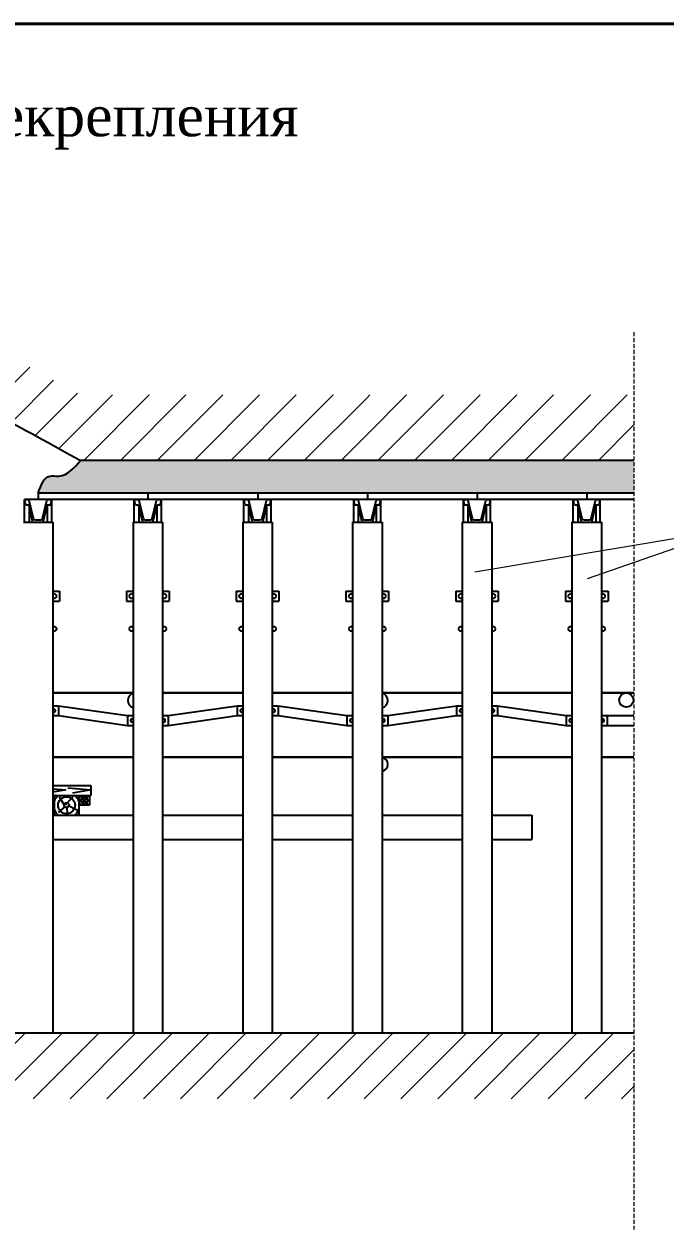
# Model space of a CAD drawing. Header units: millimetres. Extents: x -46762 to 217101, y -107409 to 31524.
# Drawn here: x -33662 to -29747, y 11170 to 18483 of the extents above; entities that cross this region are included whole.
import ezdxf

# ---------------------------------------------------------------- set-up
doc = ezdxf.new("R2010")
doc.units = ezdxf.units.MM
doc.linetypes.add('ACAD_ISO10W100', pattern=[18, 12, -3, 0, -3])
doc.styles.get("Standard").update_dxf_attribs({"font": 'TIMES.TTF'})
pattern_1 = [(45, (-73513.93, -15195.03), (-112.2532, 112.2532), [])]

msp = doc.modelspace()

# ---------------------------------------------------------------- hatches: boundary and pattern name
at = {"lineweight": 9, "ltscale": 2}
h = msp.add_hatch(dxfattribs=at)
h.set_pattern_fill('ANSI31', color=256, scale=50, style=0)
h.set_pattern_definition(pattern_1)
edge = h.paths.add_edge_path()
edge.add_line((-31567.28, 16216.98), (-33316.99, 16216.98))
edge.add_line((-33316.99, 16216.98), (-33844.82, 16506.98))
edge.add_line((-33844.82, 16506.98), (-35252.91, 16506.98))
edge.add_line((-35252.91, 16506.98), (-35252.91, 16106.98))
edge.add_line((-35252.91, 16106.98), (-33844.82, 16106.98))
edge.add_spline(control_points=[(-33844.82, 16106.98), (-33668.88, 16010.32), (-33492.93, 15913.65), (-33316.99, 15816.98)], knot_values=[0, 0, 0, 0, 12.0450905, 12.0450905, 12.0450905, 12.0450905], degree=3, periodic=0)
edge.add_line((-33316.99, 15816.98), (-31567.28, 15816.98))
edge.add_line((-31567.28, 15816.98), (-31567.28, 16216.98))
h = msp.add_hatch(dxfattribs=at)
h.set_pattern_fill('ANSI31', color=256, scale=50, style=0)
h.set_pattern_definition(pattern_1)
h.paths.add_polyline_path([(-29937.65, 16216.98), (-31567.28, 16216.98), (-31567.28, 15816.98), (-29937.65, 15816.98)])
h = msp.add_hatch(dxfattribs=at)
h.set_pattern_fill('GRAVEL', color=256, scale=5, style=0)
h.set_pattern_definition([(228.0128, (-73422.488, -15068.033), (-1016.0008633, -1143.0014045), [17.08605, -1691.525]), (184.9697, (-73433.9176, -15080.733), (1524.0024653, 126.99910377), [29.32025, -2902.7]), (132.5104, (-73463.1276, -15083.273), (1269.9990759, -1397.0013646), [20.6741, -2046.735]), (267.2737, (-73512.6576, -15115.023), (126.99944854, 2539.9991827), [26.70025, -2643.32]), (292.8337, (-73513.9276, -15141.693), (-635.0018028, 1524.0008665), [26.1817, -2591.99]), (357.2737, (-73503.7676, -15165.823), (-2539.9991827, 126.99944854), [26.70025, -2643.32]), (37.6942, (-73477.0976, -15167.093), (-1651.00104306, -1269.99886785), [35.3097, -3495.655]), (72.2553, (-73449.1576, -15145.503), (889.00177827, 2794.0008103), [33.336, -3300.265]), (121.4296, (-73438.9976, -15113.753), (-1016.00026176, 1650.998058), [26.79065, -2652.275]), (175.2364, (-73452.968, -15090.893), (1396.9989027, -126.9988081), [30.58565, -1498.695]), (222.3974, (-73483.4476, -15088.3528), (-1524.00004586, -1396.99818253), [39.5539, -3915.84]), (138.8141, (-73386.928, -15116.293), (-888.9994337, 761.9988279), [13.50025, -1336.53]), (171.4692, (-73397.0876, -15107.403), (1650.9974798, -254.00064), [25.6841, -2542.73]), (225, (-73422.49, -15103.59), (-3e-14, -126.99991), [17.96045, -161.6445]), (203.1986, (-73431.378, -15088.353), (635.0021413, 254.0011137), [9.67205, -957.53]), (291.8014, (-73440.268, -15092.163), (-127.000089, 381.000245), [13.6783, -670.24]), (30.9638, (-73435.188, -15104.863), (380.999598, 254.000198), [22.216, -718.315]), (161.5651, (-73416.138, -15093.433), (254.000116, -126.99981), [16.06435, -385.545]), (16.3895, (-73513.9276, -15092.163), (1270.0007007, 380.9992075), [22.5044, -2227.94]), (70.3462, (-73492.3376, -15085.813), (-507.9985844, -1396.9980244), [18.87995, -1869.11]), (293.1986, (-73416.138, -15068.033), (-254.0011137, 635.0021413), [19.344, -947.86]), (343.6105, (-73408.5176, -15085.813), (-1270.0007007, 380.9992075), [22.5044, -2227.94]), (339.444, (-73513.928, -15170.903), (-635.0007882, 253.999692), [21.70175, -1063.385]), (294.7751, (-73493.608, -15178.523), (-634.9985202, 1396.9993513), [18.1836, -1800.18]), (66.8014, (-73414.868, -15195.033), (254.0011137, 635.0021413), [19.344, -947.86]), (17.354, (-73407.2476, -15177.253), (-1651.0000891, -507.9992338), [21.28915, -2107.62]), (69.444, (-73477.098, -15195.033), (-253.999692, -635.0007882), [10.8509, -1074.24]), (101.3099, (-73422.488, -15195.033), (-126.999373, 507.998373), [6.47575, -641.1]), (165.9638, (-73423.758, -15188.683), (381.000268, -126.99978), [26.1817, -497.4525]), (186.009, (-73449.1576, -15182.333), (1269.9981272, 126.9997034), [24.26335, -2402.07]), (303.6901, (-73435.188, -15116.293), (-127.000044, 253.999755), [18.3162, -439.589]), (353.1572, (-73425.0276, -15131.533), (2159.00089283, -254.0011376), [31.97785, -3165.8]), (60.9454, (-73393.278, -15135.343), (-507.9988183, -888.9978805), [13.0754, -1294.47]), (90, (-73386.93, -15123.91), (-127, 127), [7.62, -119.38]), (120.2564, (-73451.698, -15178.523), (507.9989233, -888.9995516), [17.64335, -1746.695]), (48.0128, (-73460.588, -15163.283), (1016.0008633, 1143.0014045), [34.17215, -1674.44]), (0, (-73437.73, -15137.88), (127, 127), [33.02, -93.98]), (325.3048, (-73404.7076, -15137.883), (-1269.9977995, 889.0000845), [20.0805, -1987.965]), (254.0546, (-73388.198, -15149.313), (-127.000324, -508.00121), [18.49145, -906.085]), (207.646, (-73393.2776, -15167.093), (-2412.99915245, -1270.00079874), [30.10725, -2980.625]), (175.4261, (-73419.9476, -15181.063), (-1651.00038024, 126.99938556), [31.85145, -3153.29]), (175.4261, (-73419.9476, -15181.063), (-1651.00038024, 126.99938556), [31.85145, -3153.29])])
edge = h.paths.add_edge_path()
edge.add_line((-31567.28, 15816.98), (-33316.99, 15816.98))
edge.add_spline(control_points=[(-33316.99, 15816.98), (-33355.57, 15770.31), (-33407.06, 15708.01), (-33533.46, 15734.22), (-33557.8, 15665.21), (-33574.82, 15616.98)], knot_values=[0, 0, 0, 0, 3.2563129, 4.3460939, 6.8760984, 6.8760984, 6.8760984, 6.8760984], degree=3, periodic=0)
edge.add_line((-33574.82, 15616.98), (-31567.28, 15616.98))
edge.add_line((-31567.28, 15616.98), (-31567.28, 15816.98))
h.paths.add_polyline_path([(-29937.65, 15816.98), (-31567.28, 15816.98), (-31567.28, 15616.98), (-29937.65, 15616.98)])
h = msp.add_hatch(dxfattribs=at)
h.set_pattern_fill('ANSI31', color=256, scale=50, style=0)
h.set_pattern_definition(pattern_1)
h.paths.add_polyline_path([(-29937.65, 12316.98), (-33343.78, 12316.98), (-35837.59, 12316.98), (-35837.59, 11916.98), (-33343.78, 11916.98), (-29937.65, 11916.98)])

# ---------------------------------------------------------------- linework, layer by layer
at = {"lineweight": 40}
msp.add_line((-46762.33, 18482.97), (-18022.98, 18482.97), dxfattribs=at)
at = {"linetype": 'ACAD_ISO10W100', "lineweight": 15, "ltscale": 2}
for p, q in [((-29937.65, 16599.67), (-29937.65, 11611.13)), ((-29937.65, 11611.13), (-29937.65, 3871.45))]:
    msp.add_line(p, q, dxfattribs=at)
at = {"ltscale": 2}
for p, q in [((-29937.65, 15816.98), (-33316.99, 15816.98)), ((-29937.65, 15576.98), (-33658.54, 15576.98)), ((-29937.65, 15616.98), (-33574.82, 15616.98)), ((-33574.82, 15616.98), (-33574.82, 15576.98)), ((-32904.82, 15616.98), (-32904.82, 15576.98)), ((-32234.82, 15616.98), (-32234.82, 15576.98)), ((-31564.82, 15616.98), (-31564.82, 15576.98)), ((-30894.82, 15616.98), (-30894.82, 15576.98)), ((-30224.82, 15616.98), (-30224.82, 15576.98)), ((-33665.59, 15439.98), (-33485.59, 15439.98)), ((-33485.59, 15439.98), (-33485.59, 13650.17)), ((-32995.59, 15439.98), (-32995.59, 13650.17)), ((-32995.59, 15439.98), (-32815.59, 15439.98)), ((-32815.59, 15439.98), (-32815.59, 13650.17)), ((-32325.59, 15439.98), (-32325.59, 13650.17)), ((-32325.59, 15439.98), (-32145.59, 15439.98)), ((-32145.59, 15439.98), (-32145.59, 13650.17)), ((-31655.59, 15439.98), (-31655.59, 13650.17)), ((-31655.59, 15439.98), (-31475.59, 15439.98)), ((-31475.59, 15439.98), (-31475.59, 13650.17)), ((-30985.59, 15439.98), (-30985.59, 13650.17)), ((-30985.59, 15439.98), (-30805.59, 15439.98)), ((-30805.59, 15439.98), (-30805.59, 13650.17)), ((-30315.59, 15439.98), (-30315.59, 12316.98)), ((-30315.59, 15439.98), (-30135.59, 15439.98)), ((-30135.59, 15439.98), (-30135.59, 12316.98)), ((-33450.59, 14317.82), (-33030.59, 14257.82)), ((-32780.59, 14257.82), (-32360.59, 14317.82)), ((-32110.59, 14317.82), (-31690.59, 14257.82)), ((-31440.59, 14257.82), (-31020.59, 14317.82)), ((-30770.59, 14317.82), (-30350.59, 14257.82)), ((-33450.59, 14257.82), (-33030.59, 14197.82)), ((-32780.59, 14197.82), (-32360.59, 14257.82)), ((-32110.59, 14257.82), (-31690.59, 14197.82)), ((-31440.59, 14197.82), (-31020.59, 14257.82)), ((-30770.59, 14257.82), (-30350.59, 14197.82)), ((-30100.59, 14257.82), (-29937.65, 14257.82)), ((-30100.59, 14197.82), (-29937.65, 14197.82)), ((-33485.59, 13650.17), (-33485.59, 12316.98)), ((-32995.59, 13650.17), (-32995.59, 12316.98)), ((-32815.59, 13650.17), (-32815.59, 12316.98)), ((-32325.59, 13650.17), (-32325.59, 12316.98)), ((-32145.59, 13650.17), (-32145.59, 12316.98)), ((-31655.59, 13650.17), (-31655.59, 12316.98)), ((-31475.59, 13650.17), (-31475.59, 12316.98)), ((-30985.59, 13650.17), (-30985.59, 12316.98)), ((-30805.59, 13650.17), (-30805.59, 12316.98)), ((-33343.78, 12316.98), (-43693.73, 12316.98)), ((-29937.65, 12316.98), (-33343.78, 12316.98))]:
    msp.add_line(p, q, dxfattribs=at)
for p, q in [((-33658.59, 15439.98), (-33658.59, 15576.98)), ((-33658.59, 15576.98), (-33635.32, 15576.98)), ((-33651.09, 15544.98), (-33658.54, 15576.98)), ((-33515.85, 15576.98), (-33492.59, 15576.98)), ((-33500.16, 15544.98), (-33492.74, 15576.98)), ((-33492.59, 15439.98), (-33492.59, 15576.98)), ((-32988.59, 15439.98), (-32988.59, 15576.98)), ((-32988.59, 15576.98), (-32965.32, 15576.98)), ((-32981.09, 15544.98), (-32988.54, 15576.98)), ((-32845.85, 15576.98), (-32822.59, 15576.98)), ((-32830.16, 15544.98), (-32822.74, 15576.98)), ((-32822.59, 15439.98), (-32822.59, 15576.98)), ((-32318.59, 15439.98), (-32318.59, 15576.98)), ((-32318.59, 15576.98), (-32295.32, 15576.98)), ((-32311.09, 15544.98), (-32318.54, 15576.98)), ((-32175.85, 15576.98), (-32152.59, 15576.98)), ((-32160.16, 15544.98), (-32152.74, 15576.98)), ((-32152.59, 15439.98), (-32152.59, 15576.98)), ((-31648.59, 15439.98), (-31648.59, 15576.98)), ((-31648.59, 15576.98), (-31625.32, 15576.98)), ((-31641.09, 15544.98), (-31648.54, 15576.98)), ((-31505.85, 15576.98), (-31482.59, 15576.98)), ((-31490.16, 15544.98), (-31482.74, 15576.98)), ((-31482.59, 15439.98), (-31482.59, 15576.98)), ((-30978.59, 15439.98), (-30978.59, 15576.98)), ((-30978.59, 15576.98), (-30955.32, 15576.98)), ((-30971.09, 15544.98), (-30978.54, 15576.98)), ((-30835.85, 15576.98), (-30812.59, 15576.98)), ((-30820.16, 15544.98), (-30812.74, 15576.98)), ((-30812.59, 15439.98), (-30812.59, 15576.98)), ((-30308.59, 15439.98), (-30308.59, 15576.98)), ((-30308.59, 15576.98), (-30285.32, 15576.98)), ((-30301.09, 15544.98), (-30308.54, 15576.98)), ((-30165.85, 15576.98), (-30142.59, 15576.98)), ((-30150.16, 15544.98), (-30142.74, 15576.98)), ((-30142.59, 15439.98), (-30142.59, 15576.98)), ((-33651.09, 15544.98), (-33635.44, 15544.98)), ((-33630.59, 15542.51), (-33630.59, 15439.98)), ((-33609.1, 15444.73), (-33629.57, 15540.24)), ((-33602.91, 15461.42), (-33629.48, 15572.38)), ((-33548.26, 15461.42), (-33521.69, 15572.38)), ((-33542.07, 15444.73), (-33521.6, 15540.24)), ((-33520.59, 15542.51), (-33520.59, 15439.98)), ((-33515.73, 15544.98), (-33500.16, 15544.98)), ((-32981.09, 15544.98), (-32965.44, 15544.98)), ((-32960.59, 15542.51), (-32960.59, 15439.98)), ((-32939.1, 15444.73), (-32959.57, 15540.24)), ((-32932.91, 15461.42), (-32959.48, 15572.38)), ((-32878.26, 15461.42), (-32851.69, 15572.38)), ((-32872.07, 15444.73), (-32851.6, 15540.24)), ((-32850.59, 15542.51), (-32850.59, 15439.98)), ((-32845.73, 15544.98), (-32830.16, 15544.98)), ((-32311.09, 15544.98), (-32295.44, 15544.98)), ((-32290.59, 15542.51), (-32290.59, 15439.98)), ((-32269.1, 15444.73), (-32289.57, 15540.24)), ((-32262.91, 15461.42), (-32289.48, 15572.38)), ((-32208.26, 15461.42), (-32181.69, 15572.38)), ((-32202.07, 15444.73), (-32181.6, 15540.24)), ((-32180.59, 15542.51), (-32180.59, 15439.98)), ((-32175.73, 15544.98), (-32160.16, 15544.98)), ((-31641.09, 15544.98), (-31625.44, 15544.98)), ((-31620.59, 15542.51), (-31620.59, 15439.98)), ((-31599.1, 15444.73), (-31619.57, 15540.24)), ((-31592.91, 15461.42), (-31619.48, 15572.38)), ((-31538.26, 15461.42), (-31511.69, 15572.38)), ((-31532.07, 15444.73), (-31511.6, 15540.24)), ((-31510.59, 15542.51), (-31510.59, 15439.98)), ((-31505.73, 15544.98), (-31490.16, 15544.98)), ((-30971.09, 15544.98), (-30955.44, 15544.98)), ((-30950.59, 15542.51), (-30950.59, 15439.98)), ((-30929.1, 15444.73), (-30949.57, 15540.24)), ((-30922.91, 15461.42), (-30949.48, 15572.38)), ((-30868.26, 15461.42), (-30841.69, 15572.38)), ((-30862.07, 15444.73), (-30841.6, 15540.24)), ((-30840.59, 15542.51), (-30840.59, 15439.98)), ((-30835.73, 15544.98), (-30820.16, 15544.98)), ((-30301.09, 15544.98), (-30285.44, 15544.98)), ((-30280.59, 15542.51), (-30280.59, 15439.98)), ((-30259.1, 15444.73), (-30279.57, 15540.24)), ((-30252.91, 15461.42), (-30279.48, 15572.38)), ((-30198.26, 15461.42), (-30171.69, 15572.38)), ((-30192.07, 15444.73), (-30171.6, 15540.24)), ((-30170.59, 15542.51), (-30170.59, 15439.98)), ((-30165.73, 15544.98), (-30150.16, 15544.98)), ((-33603.23, 15439.98), (-33547.94, 15439.98)), ((-33592.21, 15452.98), (-33558.96, 15452.98)), ((-32933.23, 15439.98), (-32877.94, 15439.98)), ((-32922.21, 15452.98), (-32888.96, 15452.98)), ((-32263.23, 15439.98), (-32207.94, 15439.98)), ((-32252.21, 15452.98), (-32218.96, 15452.98)), ((-31593.23, 15439.98), (-31537.94, 15439.98)), ((-31582.21, 15452.98), (-31548.96, 15452.98)), ((-30923.23, 15439.98), (-30867.94, 15439.98)), ((-30912.21, 15452.98), (-30878.96, 15452.98)), ((-30253.23, 15439.98), (-30197.94, 15439.98)), ((-30242.21, 15452.98), (-30208.96, 15452.98)), ((-33485.59, 15017.82), (-33445.59, 15017.82)), ((-33445.59, 15017.82), (-33445.59, 14957.82)), ((-33035.59, 15017.82), (-33035.59, 14957.82)), ((-33035.59, 15017.82), (-32995.59, 15017.82)), ((-32815.59, 15017.82), (-32775.59, 15017.82)), ((-32775.59, 15017.82), (-32775.59, 14957.82)), ((-32365.59, 15017.82), (-32365.59, 14957.82)), ((-32365.59, 15017.82), (-32325.59, 15017.82)), ((-32145.59, 15017.82), (-32105.59, 15017.82)), ((-32105.59, 15017.82), (-32105.59, 14957.82)), ((-31695.59, 15017.82), (-31695.59, 14957.82)), ((-31695.59, 15017.82), (-31655.59, 15017.82)), ((-31475.59, 15017.82), (-31435.59, 15017.82)), ((-31435.59, 15017.82), (-31435.59, 14957.82)), ((-31025.59, 15017.82), (-31025.59, 14957.82)), ((-31025.59, 15017.82), (-30985.59, 15017.82)), ((-30805.59, 15017.82), (-30765.59, 15017.82)), ((-30765.59, 15017.82), (-30765.59, 14957.82)), ((-30355.59, 15017.82), (-30355.59, 14957.82)), ((-30355.59, 15017.82), (-30315.59, 15017.82)), ((-30135.59, 15017.82), (-30095.59, 15017.82)), ((-30095.59, 15017.82), (-30095.59, 14957.82)), ((-33485.59, 14957.82), (-33445.59, 14957.82)), ((-33035.59, 14957.82), (-32995.59, 14957.82)), ((-32815.59, 14957.82), (-32775.59, 14957.82)), ((-32365.59, 14957.82), (-32325.59, 14957.82)), ((-32145.59, 14957.82), (-32105.59, 14957.82)), ((-31695.59, 14957.82), (-31655.59, 14957.82)), ((-31475.59, 14957.82), (-31435.59, 14957.82)), ((-31025.59, 14957.82), (-30985.59, 14957.82)), ((-30805.59, 14957.82), (-30765.59, 14957.82)), ((-30355.59, 14957.82), (-30315.59, 14957.82)), ((-30135.59, 14957.82), (-30095.59, 14957.82)), ((-33485.59, 14317.82), (-33450.59, 14317.82)), ((-33450.59, 14317.82), (-33450.59, 14257.82)), ((-32360.59, 14317.82), (-32360.59, 14257.82)), ((-32360.59, 14317.82), (-32325.59, 14317.82)), ((-32145.59, 14317.82), (-32110.59, 14317.82)), ((-32110.59, 14317.82), (-32110.59, 14257.82)), ((-31020.59, 14317.82), (-31020.59, 14257.82)), ((-31020.59, 14317.82), (-30985.59, 14317.82)), ((-30805.59, 14317.82), (-30770.59, 14317.82)), ((-30770.59, 14317.82), (-30770.59, 14257.82)), ((-33485.59, 14257.82), (-33450.59, 14257.82)), ((-33030.59, 14257.82), (-33030.59, 14197.82)), ((-33030.59, 14257.82), (-32995.59, 14257.82)), ((-33030.59, 14197.82), (-32995.59, 14197.82)), ((-32815.59, 14257.82), (-32780.59, 14257.82)), ((-32815.59, 14197.82), (-32780.59, 14197.82)), ((-32780.59, 14257.82), (-32780.59, 14197.82)), ((-32360.59, 14257.82), (-32325.59, 14257.82)), ((-32145.59, 14257.82), (-32110.59, 14257.82)), ((-31690.59, 14257.82), (-31690.59, 14197.82)), ((-31690.59, 14257.82), (-31655.59, 14257.82)), ((-31690.59, 14197.82), (-31655.59, 14197.82)), ((-31475.59, 14257.82), (-31440.59, 14257.82)), ((-31475.59, 14197.82), (-31440.59, 14197.82)), ((-31440.59, 14257.82), (-31440.59, 14197.82)), ((-31020.59, 14257.82), (-30985.59, 14257.82)), ((-30805.59, 14257.82), (-30770.59, 14257.82)), ((-30350.59, 14257.82), (-30350.59, 14197.82)), ((-30350.59, 14257.82), (-30315.59, 14257.82)), ((-30350.59, 14197.82), (-30315.59, 14197.82)), ((-30135.59, 14257.82), (-30100.59, 14257.82)), ((-30135.59, 14197.82), (-30100.59, 14197.82)), ((-30100.59, 14257.82), (-30100.59, 14197.82))]:
    msp.add_line(p, q)
at = {"lineweight": 15, "ltscale": 0.05}
for p, q in [((-30909.21, 15135.72), (-29350.61, 15396.7)), ((-29350.61, 15396.7), (-30222.39, 15092.88))]:
    msp.add_line(p, q, dxfattribs=at)
at = {"lineweight": 30, "ltscale": 2}
for p, q in [((-32995.59, 14396.34), (-33485.59, 14396.34)), ((-32325.59, 14396.34), (-32815.59, 14396.34)), ((-31655.59, 14396.34), (-32145.59, 14396.34)), ((-30985.59, 14396.34), (-31475.59, 14396.34)), ((-30315.59, 14396.34), (-30805.59, 14396.34)), ((-29937.65, 14396.34), (-30135.59, 14396.34)), ((-32995.59, 14003.98), (-33485.59, 14003.98)), ((-32325.59, 14003.98), (-32815.59, 14003.98)), ((-31655.59, 14003.98), (-32145.59, 14003.98)), ((-30985.59, 14003.98), (-31475.59, 14003.98)), ((-30315.59, 14003.98), (-30805.59, 14003.98)), ((-29937.65, 14003.98), (-30135.59, 14003.98))]:
    msp.add_line(p, q, dxfattribs=at)
at = {"ltscale": 0.05}
for p, q in [((-33485.59, 13830.17), (-33254.53, 13830.17)), ((-33254.53, 13830.17), (-33254.53, 13770.17)), ((-33485.59, 13810.74), (-33407.29, 13803.63)), ((-33407.29, 13803.63), (-33485.59, 13789.78)), ((-33485.59, 13770.17), (-33254.53, 13770.17)), ((-33476.91, 13764.6), (-33471.34, 13770.17)), ((-33476.91, 13757.71), (-33476.91, 13764.6)), ((-33476.91, 13757.71), (-33476.91, 13655.75)), ((-33464.44, 13770.17), (-33471.34, 13770.17)), ((-33464.44, 13770.17), (-33332.48, 13770.17)), ((-33412.32, 13707.48), (-33445.29, 13759.69)), ((-33406.83, 13715.06), (-33361.21, 13763.27)), ((-33393.81, 13816.28), (-33254.53, 13803.63)), ((-33254.53, 13803.63), (-33365.03, 13784.08)), ((-33332.48, 13770.17), (-33326.91, 13764.6)), ((-33326.91, 13764.6), (-33326.91, 13655.75)), ((-33322.67, 13770.17), (-33322.67, 13710.17)), ((-33311.31, 13765.58), (-33295.56, 13743.4)), ((-33271.92, 13760.93), (-33290.25, 13742.59)), ((-33262.67, 13770.17), (-33262.67, 13710.17)), ((-33407.43, 13704.42), (-33453.66, 13666.75)), ((-33402.73, 13702.1), (-33397.05, 13653.32)), ((-33394.24, 13710.17), (-33340.12, 13682.69)), ((-33262.67, 13710.17), (-33322.67, 13710.17)), ((-33306.95, 13719.21), (-33294.98, 13738.35)), ((-33271.92, 13719.42), (-33290.25, 13737.75)), ((-33485.59, 13650.17), (-32995.59, 13650.17)), ((-33476.91, 13655.75), (-33471.34, 13650.17)), ((-33471.34, 13650.17), (-33332.48, 13650.17)), ((-33326.91, 13655.75), (-33332.48, 13650.17)), ((-32815.59, 13650.17), (-32325.59, 13650.17)), ((-32145.59, 13650.17), (-31655.59, 13650.17)), ((-31475.59, 13650.17), (-30985.59, 13650.17)), ((-30805.59, 13650.17), (-30560.65, 13650.17)), ((-30560.65, 13650.17), (-30560.65, 13500.17)), ((-33485.59, 13500.17), (-32995.59, 13500.17)), ((-32815.59, 13500.17), (-32325.59, 13500.17)), ((-32145.59, 13500.17), (-31655.59, 13500.17)), ((-31475.59, 13500.17), (-30985.59, 13500.17)), ((-30805.59, 13500.17), (-30560.65, 13500.17))]:
    msp.add_line(p, q, dxfattribs=at)
at = {"ltscale": 2}
msp.add_circle((-29984.03, 14352.51), 43.5, dxfattribs=at)
at = {"ltscale": 0.05}
for centre, radius in [((-33401.91, 13710.17), 51.6), ((-33292.67, 13740.17), 20), ((-33401.91, 13710.17), 15.12), ((-33292.67, 13740.17), 6.06)]:
    msp.add_circle(centre, radius, dxfattribs=at)
for centre, radius, start, end in [((-33635.32, 15570.98), 6, 13.469517, 90), ((-33515.85, 15570.98), 6, 90, 166.530483), ((-32965.32, 15570.98), 6, 13.469517, 90), ((-32845.85, 15570.98), 6, 90, 166.530483), ((-32295.32, 15570.98), 6, 13.469517, 90), ((-32175.85, 15570.98), 6, 90, 166.530483), ((-31625.32, 15570.98), 6, 13.469517, 90), ((-31505.85, 15570.98), 6, 90, 166.530483), ((-30955.32, 15570.98), 6, 13.469517, 90), ((-30835.85, 15570.98), 6, 90, 166.530483), ((-30285.32, 15570.98), 6, 13.469517, 90), ((-30165.85, 15570.98), 6, 90, 166.530483), ((-33635.44, 15538.98), 6, 12.094757, 90), ((-33515.73, 15538.98), 6, 90, 167.905243), ((-32965.44, 15538.98), 6, 12.094757, 90), ((-32845.73, 15538.98), 6, 90, 167.905243), ((-32295.44, 15538.98), 6, 12.094757, 90), ((-32175.73, 15538.98), 6, 90, 167.905243), ((-31625.44, 15538.98), 6, 12.094757, 90), ((-31505.73, 15538.98), 6, 90, 167.905243), ((-30955.44, 15538.98), 6, 12.094757, 90), ((-30835.73, 15538.98), 6, 90, 167.905243), ((-30285.44, 15538.98), 6, 12.094757, 90), ((-30165.73, 15538.98), 6, 90, 167.905243), ((-33603.23, 15445.98), 6, 192.094757, 270), ((-33592.21, 15463.98), 11, 193.469517, 270), ((-33558.96, 15463.98), 11, 270, 346.530483), ((-33547.94, 15445.98), 6, 270, 347.905243), ((-32933.23, 15445.98), 6, 192.094757, 270), ((-32922.21, 15463.98), 11, 193.469517, 270), ((-32888.96, 15463.98), 11, 270, 346.530483), ((-32877.94, 15445.98), 6, 270, 347.905243), ((-32263.23, 15445.98), 6, 192.094757, 270), ((-32252.21, 15463.98), 11, 193.469517, 270), ((-32218.96, 15463.98), 11, 270, 346.530483), ((-32207.94, 15445.98), 6, 270, 347.905243), ((-31593.23, 15445.98), 6, 192.094757, 270), ((-31582.21, 15463.98), 11, 193.469517, 270), ((-31548.96, 15463.98), 11, 270, 346.530483), ((-31537.94, 15445.98), 6, 270, 347.905243), ((-30923.23, 15445.98), 6, 192.094757, 270), ((-30912.21, 15463.98), 11, 193.469517, 270), ((-30878.96, 15463.98), 11, 270, 346.530483), ((-30867.94, 15445.98), 6, 270, 347.905243), ((-30253.23, 15445.98), 6, 192.094757, 270), ((-30242.21, 15463.98), 11, 193.469517, 270), ((-30208.96, 15463.98), 11, 270, 346.530483), ((-30197.94, 15445.98), 6, 270, 347.905243), ((-33475.59, 14987.82), 13.5, 222.205446, 137.794554), ((-33005.59, 14987.82), 13.5, 42.205446, 317.794554), ((-32805.59, 14987.82), 13.5, 222.205446, 137.794554), ((-32335.59, 14987.82), 13.5, 42.205446, 317.794554), ((-32135.59, 14987.82), 13.5, 222.205446, 137.794554), ((-31665.59, 14987.82), 13.5, 42.205446, 317.794554), ((-31465.59, 14987.82), 13.5, 222.205446, 137.794554), ((-30995.59, 14987.82), 13.5, 42.205446, 317.794554), ((-30795.59, 14987.82), 13.5, 222.205446, 137.794554), ((-30325.59, 14987.82), 13.5, 42.205446, 317.794554), ((-30125.59, 14987.82), 13.5, 222.205446, 137.794554), ((-33475.59, 14787.82), 13.5, 222.205446, 137.794554), ((-33005.59, 14787.82), 13.5, 42.205446, 317.794554), ((-32805.59, 14787.82), 13.5, 222.205446, 137.794554), ((-32335.59, 14787.82), 13.5, 42.205446, 317.794554), ((-32135.59, 14787.82), 13.5, 222.205446, 137.794554), ((-31665.59, 14787.82), 13.5, 42.205446, 317.794554), ((-31465.59, 14787.82), 13.5, 222.205446, 137.794554), ((-30995.59, 14787.82), 13.5, 42.205446, 317.794554), ((-30795.59, 14787.82), 13.5, 222.205446, 137.794554), ((-30325.59, 14787.82), 13.5, 42.205446, 317.794554), ((-30125.59, 14787.82), 13.5, 222.205446, 137.794554), ((-33478.59, 14287.82), 9.5, 222.536898, 137.463102), ((-32332.59, 14287.82), 9.5, 42.536898, 317.463102), ((-32138.59, 14287.82), 9.5, 222.536898, 137.463102), ((-30992.59, 14287.82), 9.5, 42.536898, 317.463102), ((-30798.59, 14287.82), 9.5, 222.536898, 137.463102), ((-33002.59, 14227.82), 9.5, 42.536898, 317.463102), ((-32808.59, 14227.82), 9.5, 222.536898, 137.463102), ((-31662.59, 14227.82), 9.5, 42.536898, 317.463102), ((-31468.59, 14227.82), 9.5, 222.536898, 137.463102), ((-30322.59, 14227.82), 9.5, 42.536898, 317.463102), ((-30128.59, 14227.82), 9.5, 222.536898, 137.463102)]:
    msp.add_arc(centre, radius, start, end)
at = {"ltscale": 2}
for centre, start, end in [((-32984.47, 14349.69), 104.803905, 255.196095), ((-31482.59, 14350.04), 279.260274, 80.739726), ((-31484.03, 13959.56), 281.198936, 78.801064)]:
    msp.add_arc(centre, 43.5, start, end, dxfattribs=at)
at = {"ltscale": 0.05}
for centre, radius, start, end in [((-33401.91, 13710.17), 78.99, 130.573686, 161.70678), ((-33401.91, 13710.17), 78.99, 18.29322, 49.426314), ((-33292.67, 13740.17), 36.36, 124.41241, 145.58759), ((-33292.67, 13740.17), 36.36, 34.41241, 55.58759), ((-33401.91, 13710.17), 78.99, 198.29322, 229.426314), ((-33401.91, 13710.17), 78.99, 310.573686, 341.70678), ((-33292.67, 13740.17), 36.36, 214.41241, 235.58759), ((-33292.67, 13740.17), 36.36, 304.41241, 325.58759)]:
    msp.add_arc(centre, radius, start, end, dxfattribs=at)
at = {"ltscale": 2}
for points in [[(-33844.82, 16106.98), (-33316.99, 15816.98)], [(-33574.82, 15616.98), (-33503.16, 15721.23), (-33448.67, 15721.23), (-33316.99, 15816.98)]]:
    msp.add_spline(points, degree=3, dxfattribs=at)

# ---------------------------------------------------------------- texts
at = {"ltscale": 2, "insert": (-40724.73, 18047.04), "char_height": 250, "width": 35529.2956, "attachment_point": 1}
msp.add_mtext('{\\fTimes New Roman|b0|i0|c204|p18;Продольный разрез выработки в месте перекрепления}', dxfattribs=at)

doc.saveas('drawing.dxf')
